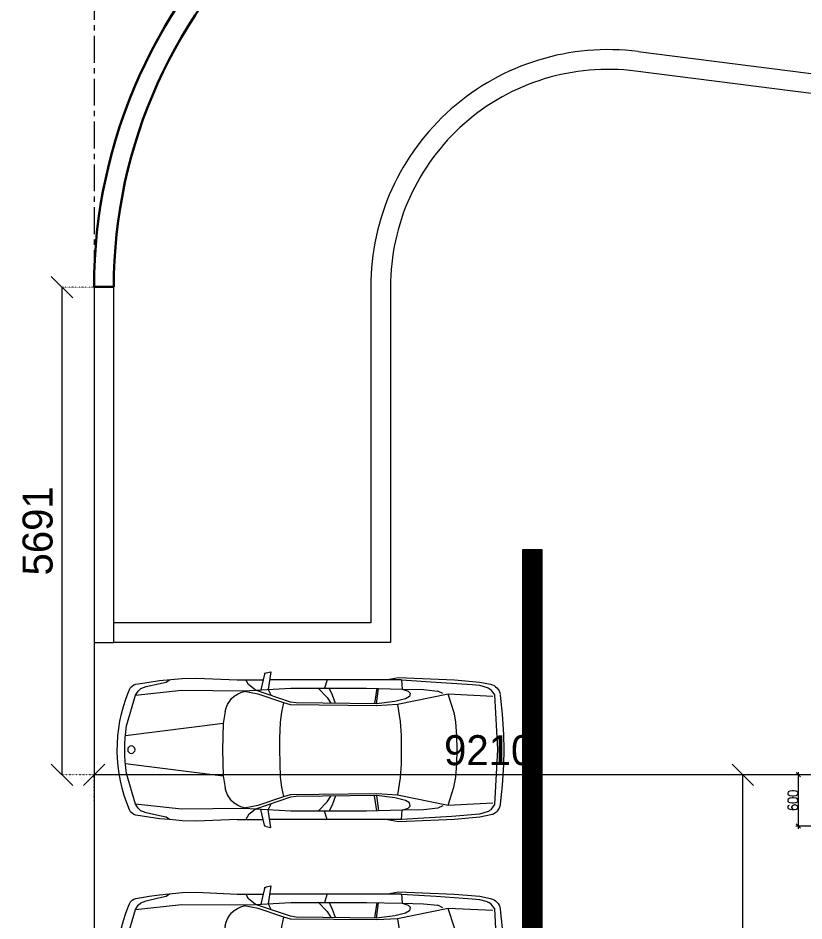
# Model space of a CAD drawing. Header units: metres. Extents: x 5205117 to 5948571, y 646915 to 1143748.
# Drawn here: x 5288960 to 5298133, y 1082673 to 1093212 of the extents above; entities that cross this region are included whole.
import ezdxf

# ---------------------------------------------------------------- set-up
doc = ezdxf.new("R2010")
doc.units = ezdxf.units.M
doc.header["$MEASUREMENT"] = 0
doc.header["$PDMODE"] = 35
doc.header["$PDSIZE"] = 10
for name, pattern in [('CENTER', [2, 1.25, -0.25, 0.25, -0.25]), ('DASHED', [0.75, 0.5, -0.25]), ('DOT', [0.25, 0, -0.25]), ('DOT2', [0.125, 0, -0.125])]:
    doc.linetypes.add(name, pattern=pattern)
doc.layers.get('0').update_dxf_attribs({"color": 1, "linetype": 'DASHED', "lineweight": 30})
for name, color, linetype, lineweight in [('A-Center line', 1, 'CENTER', 9), ('CAR', 251, 'Continuous', 0), ('plot 5', 7, 'Continuous', 30), ('road ht', 8, 'Continuous', 5), ('S-TEXT', 7, 'Continuous', 0)]:
    doc.layers.add(name, color=color, linetype=linetype, lineweight=lineweight)
doc.styles.add('C-ROOM', font='arial.ttf')
doc.styles.add('SETU 1', font='romans.shx', dxfattribs={"width": 0.8})
doc.styles.get("Standard").update_dxf_attribs({"font": 'GOTHIC.TTF'})
doc.dimstyles.new('A-DIM 100', dxfattribs={"dimscale": 100, "dimtxt": 2.5, "dimasz": 1.5, "dimexe": 1, "dimexo": 1, "dimgap": 0.5, "dimtad": 1, "dimdec": 0, "dimrnd": 5, "dimzin": 3, "dimdsep": 46, "dimtxsty": 'C-ROOM', "dimblk1": 'ARCHTICK', "dimblk2": 'ARCHTICK', "dimsah": 1, "dimcen": 1.5, "dimdle": 1, "dimclrd": 256, "dimclre": 256, "dimclrt": 256, "dimadec": 0, "dimazin": 0, "dimtfac": 0.6, "dimtdec": 0, "dimtofl": 0, "dimtmove": 1, "dimatfit": 3, "dimfxl": 1, "dimtolj": 1, "dimtzin": 0, "dimlwd": -1, "dimlwe": -1, "dimarcsym": 0})
doc.dimstyles.get("Standard").update_dxf_attribs({"dimtxt": 2, "dimasz": 1, "dimexe": 0, "dimexo": 0, "dimgap": 0.1, "dimtad": 1, "dimdsep": 46, "dimtxsty": 'Standard', "dimblk": 'OBLIQUE', "dimcen": 0.1, "dimclrd": 256, "dimclre": 256, "dimclrt": 256, "dimadec": 0, "dimazin": 0, "dimtfac": 1, "dimtofl": 0, "dimtmove": 1, "dimatfit": 2, "dimldrblk": 'OPEN90', "dimfxl": 1, "dimtolj": 1, "dimtzin": 0, "dimlwd": -1, "dimlwe": -1, "dimarcsym": 0})

# ---------------------------------------------------------------- blocks, each defined once
blk = doc.blocks.new('A$C4CA47BB0')
at = {"layer": 'CAR'}
for p, q in [((-3.971, -0.419), (-4.12, -0.434)), ((-3.807, -0.414), (-3.971, -0.419)), ((-3.332, -0.435), (-3.807, -0.414)), ((-3.01, -0.37), (-3.053, -0.553)), ((-2.992, -0.352), (-2.937, -0.34)), ((-2.937, -0.34), (-2.968, -0.548)), ((-1.447, -0.408), (-1.575, -0.431)), ((-0.794, -0.435), (-1.447, -0.408)), ((-4.239, -0.443), (-4.513, -0.487)), ((-4.392, -0.513), (-4.455, -0.536)), ((-4.237, -0.476), (-4.392, -0.513)), ((-4.12, -0.434), (-4.239, -0.443)), ((-4.161, -0.461), (-4.237, -0.476)), ((-4.12, -0.434), (-4.161, -0.461)), ((-3.332, -0.435), (-3.025, -0.435)), ((-3.2, -0.49), (-3.231, -0.434)), ((-3.115, -0.556), (-3.2, -0.49)), ((-1.412, -0.435), (-2.951, -0.435)), ((-2.282, -0.434), (-2.312, -0.533)), ((-1.412, -0.435), (-1.405, -0.543)), ((-0.824, -0.471), (-1.412, -0.435)), ((-0.502, -0.499), (-0.824, -0.471)), ((-0.497, -0.461), (-0.794, -0.435)), ((-0.413, -0.524), (-0.502, -0.499)), ((-0.369, -0.488), (-0.497, -0.461)), ((-4.516, -0.615), (-4.622, -0.972)), ((-3.98, -0.557), (-4.516, -0.615)), ((-4.486, -0.566), (-4.516, -0.615)), ((-4.455, -0.536), (-4.486, -0.566)), ((-3.249, -0.562), (-3.98, -0.557)), ((-2.704, -0.533), (-3.249, -0.562)), ((-3.248, -0.572), (-3.086, -0.603)), ((-2.708, -0.695), (-3.115, -0.556)), ((-3.086, -0.603), (-2.785, -0.705)), ((-2.968, -0.548), (-2.935, -0.618)), ((-1.822, -0.533), (-2.704, -0.533)), ((-2.385, -0.533), (-2.282, -0.64)), ((-2.217, -0.615), (-2.257, -0.533)), ((-2.183, -0.71), (-2.217, -0.615)), ((-1.405, -0.543), (-1.822, -0.533)), ((-1.702, -0.536), (-1.728, -0.712)), ((-1.706, -0.715), (-1.68, -0.536)), ((-1.459, -0.723), (-0.869, -0.603)), ((-1.405, -0.543), (-1.336, -0.566)), ((-1.156, -0.549), (-1.405, -0.543)), ((-1.32, -0.63), (-1.366, -0.658)), ((-1.336, -0.566), (-1.311, -0.589)), ((-1.311, -0.589), (-1.32, -0.63)), ((-0.989, -0.566), (-1.156, -0.549)), ((-0.929, -0.596), (-0.989, -0.566)), ((-0.869, -0.603), (-0.346, -0.629)), ((-0.869, -0.603), (-0.8, -0.812)), ((-0.329, -0.609), (-0.366, -0.555)), ((-0.291, -1.253), (-0.329, -0.609)), ((-0.236, -0.837), (-0.26, -0.612)), ((-2.785, -0.705), (-2.811, -0.813)), ((-2.785, -0.705), (-2.707, -0.727)), ((-2.643, -0.705), (-2.708, -0.695)), ((-2.707, -0.727), (-1.699, -0.738)), ((-1.704, -0.715), (-2.643, -0.705)), ((-2.282, -0.64), (-2.236, -0.709)), ((-1.491, -0.688), (-1.704, -0.715)), ((-1.699, -0.738), (-1.459, -0.723)), ((-1.366, -0.658), (-1.491, -0.688)), ((-1.428, -0.923), (-1.459, -0.723)), ((-3.494, -0.943), (-3.472, -0.805)), ((-2.811, -0.813), (-2.824, -0.928)), ((-0.8, -0.812), (-0.777, -0.929)), ((-0.223, -1.073), (-0.236, -0.837)), ((-4.635, -1.087), (-3.494, -0.943)), ((-3.504, -1.25), (-3.494, -0.943)), ((-2.824, -0.928), (-2.834, -1.254)), ((-1.417, -1.086), (-1.428, -0.923)), ((-0.777, -0.929), (-0.765, -1.089)), ((-1.415, -1.247), (-1.417, -1.086)), ((-0.765, -1.089), (-0.762, -1.253)), ((-0.218, -1.25), (-0.223, -1.073)), ((-4.73, -1.25), (-4.73, -1.25)), ((-3.494, -1.557), (-3.504, -1.25)), ((-2.834, -1.254), (-2.831, -1.381)), ((-1.417, -1.414), (-1.415, -1.247)), ((-0.762, -1.253), (-0.765, -1.411)), ((-0.329, -1.891), (-0.291, -1.253)), ((-0.223, -1.427), (-0.218, -1.25)), ((-3.494, -1.557), (-4.635, -1.413)), ((-2.831, -1.381), (-2.824, -1.572)), ((-1.428, -1.577), (-1.417, -1.414)), ((-0.765, -1.411), (-0.777, -1.571)), ((-0.236, -1.663), (-0.223, -1.427)), ((-4.622, -1.528), (-4.516, -1.885)), ((-3.471, -1.695), (-3.494, -1.557)), ((-2.824, -1.572), (-2.811, -1.687)), ((-1.459, -1.777), (-1.428, -1.577)), ((-0.777, -1.571), (-0.793, -1.669)), ((-0.793, -1.669), (-0.869, -1.897)), ((-0.26, -1.888), (-0.236, -1.663)), ((-2.811, -1.687), (-2.785, -1.795)), ((-2.707, -1.773), (-2.785, -1.795)), ((-1.699, -1.762), (-2.707, -1.773)), ((-1.704, -1.785), (-2.643, -1.795)), ((-2.282, -1.86), (-2.236, -1.791)), ((-2.183, -1.79), (-2.217, -1.885)), ((-1.702, -1.967), (-1.728, -1.788)), ((-1.491, -1.812), (-1.704, -1.785)), ((-1.704, -1.785), (-1.68, -1.964)), ((-1.459, -1.777), (-1.699, -1.762)), ((-0.869, -1.897), (-1.459, -1.777)), ((-4.516, -1.885), (-4.486, -1.934)), ((-4.516, -1.885), (-3.98, -1.943)), ((-2.708, -1.805), (-3.115, -1.944)), ((-2.785, -1.795), (-3.086, -1.897)), ((-2.968, -1.952), (-2.935, -1.882)), ((-2.643, -1.795), (-2.708, -1.805)), ((-2.387, -1.969), (-2.282, -1.86)), ((-2.217, -1.885), (-2.258, -1.969)), ((-1.366, -1.842), (-1.491, -1.812)), ((-1.32, -1.87), (-1.366, -1.842)), ((-1.311, -1.911), (-1.32, -1.87)), ((-0.346, -1.871), (-0.869, -1.897)), ((-0.369, -1.948), (-0.329, -1.891)), ((-4.598, -1.923), (-4.586, -1.952)), ((-4.486, -1.934), (-4.455, -1.964)), ((-4.455, -1.964), (-4.392, -1.987)), ((-4.392, -1.987), (-4.251, -2.02)), ((-3.98, -1.943), (-3.249, -1.938)), ((-3.249, -1.938), (-3.115, -1.944)), ((-3.086, -1.897), (-3.248, -1.928)), ((-3.115, -1.944), (-3.2, -2.01)), ((-3.115, -1.944), (-2.704, -1.967)), ((-3.01, -2.13), (-3.053, -1.947)), ((-2.937, -2.16), (-2.968, -1.952)), ((-2.704, -1.967), (-1.822, -1.967)), ((-2.282, -2.066), (-2.312, -1.967)), ((-1.822, -1.967), (-1.405, -1.957)), ((-1.412, -2.065), (-1.405, -1.957)), ((-1.405, -1.957), (-1.336, -1.934)), ((-1.405, -1.957), (-1.156, -1.951)), ((-1.336, -1.934), (-1.311, -1.911)), ((-1.156, -1.951), (-0.989, -1.934)), ((-0.929, -1.904), (-0.989, -1.934)), ((-0.587, -2.01), (-0.502, -2.001)), ((-0.502, -2.001), (-0.413, -1.976)), ((-4.513, -2.013), (-4.359, -2.039)), ((-4.359, -2.039), (-4.239, -2.057)), ((-4.251, -2.02), (-4.161, -2.039)), ((-4.239, -2.057), (-3.971, -2.081)), ((-4.161, -2.039), (-4.12, -2.066)), ((-3.971, -2.081), (-3.807, -2.086)), ((-3.807, -2.086), (-3.332, -2.065)), ((-3.332, -2.065), (-3.025, -2.065)), ((-3.2, -2.01), (-3.231, -2.066)), ((-1.412, -2.065), (-2.951, -2.065)), ((-1.575, -2.069), (-1.447, -2.092)), ((-1.447, -2.092), (-0.794, -2.065)), ((-1.412, -2.065), (-1.007, -2.039)), ((-1.007, -2.039), (-0.587, -2.01)), ((-0.794, -2.065), (-0.497, -2.039)), ((-0.497, -2.039), (-0.373, -2.013)), ((-2.992, -2.148), (-2.937, -2.16))]:
    blk.add_line(p, q, dxfattribs=at)
at = {"layer": 'CAR', "linetype": 'DOT', "ltscale": 200}
blk.add_lwpolyline([(-5, -2.5), (0, -2.5), (0, 0), (-5, 0)], close=True, dxfattribs=at)
at = {"layer": 'CAR'}
blk.add_circle((-4.566, -1.25), 0.043, dxfattribs=at)
for centre, radius, start, end in [((-2.987, -0.375), 0.0239, 101.856, 166.8451), ((-4.497, -0.581), 0.0955, 99.5619, 159.9007), ((-0.44, -0.616), 0.0958, 34.7319, 73.9991), ((-0.403, -0.627), 0.143, 6.1653, 76.417), ((-2.943, -1.25), 1.787, 156.8697, 202.1308), ((-3.187, -0.853), 0.288, 102.2413, 170.4691), ((-2.689, -1.25), 1.953, 171.8061, 188.1938), ((-3.187, -1.647), 0.288, 189.5309, 257.7586), ((-0.403, -1.873), 0.143, 282.0139, 351.7918), ((-4.497, -1.919), 0.0955, 200.0993, 260.4381), ((-0.44, -1.884), 0.0955, 286.0012, 317.4974), ((-2.987, -2.125), 0.0239, 193.1504, 258.142)]:
    blk.add_arc(centre, radius, start, end, dxfattribs=at)
blk = doc.blocks.new('_Oblique')
at = {"color": 0, "linetype": 'ByBlock', "lineweight": -2}
blk.add_line((-0.5, -0.5), (0.5, 0.5), dxfattribs=at)
blk = doc.blocks.new('*D392')
at = {"layer": 'Defpoints', "color": 0, "transparency": 16777216}
for p in [(5298069, 1084380), (5298433, 1084380), (5298433, 1083780)]:
    blk.add_point(p, dxfattribs=at)
at = {"layer": 'S-TEXT', "color": 9, "transparency": 16777216}
for p, q in [((5298433, 1084380), (5298039, 1084380)), ((5298433, 1083780), (5298039, 1083780))]:
    blk.add_line(p, q, dxfattribs=at)
at = {"layer": 'S-TEXT', "transparency": 16777216}
blk.add_line((5298069, 1083750), (5298069, 1084410), dxfattribs=at)
at = {"layer": 'S-TEXT', "transparency": 16777216, "xscale": 50, "yscale": 50, "zscale": 50}
for p, rotation in [((5298069, 1084380), 90), ((5298069, 1083780), 270)]:
    blk.add_blockref('_Oblique', p, dxfattribs=dict(at, rotation=rotation))
at = {"layer": 'S-TEXT', "color": 0, "lineweight": 0, "transparency": 16777216, "insert": (5298004, 1084080), "char_height": 120, "attachment_point": 5, "rotation": 90, "style": 'SETU 1'}
blk.add_mtext('\\A1;600', dxfattribs=at)
blk = doc.blocks.new('*D413')
at = {"layer": 'Defpoints', "color": 0, "ltscale": 5, "transparency": 16777216}
for p in [(5297419, 1084380), (5299058, 1084380), (5297680, 1073630)]:
    blk.add_point(p, dxfattribs=at)
at = {"layer": 'road ht', "linetype": 'DOT2', "ltscale": 5, "transparency": 16777216}
for p, q in [((5299058, 1084380), (5297419, 1084380)), ((5297680, 1073630), (5297419, 1073630))]:
    blk.add_line(p, q, dxfattribs=at)
at = {"layer": 'road ht', "color": 1, "ltscale": 5, "transparency": 16777216}
blk.add_line((5297419, 1073630), (5297419, 1084380), dxfattribs=at)
at = {"layer": 'road ht', "color": 1, "ltscale": 5, "transparency": 16777216, "xscale": 250, "yscale": 250, "zscale": 250}
for p, rotation in [((5297419, 1084380), 90), ((5297419, 1073630), 270)]:
    blk.add_blockref('_Oblique', p, dxfattribs=dict(at, rotation=rotation))
at = {"layer": 'road ht', "color": 1, "ltscale": 5, "transparency": 16777216, "insert": (5297135, 1079005), "char_height": 350, "attachment_point": 5, "rotation": 90}
blk.add_mtext('\\A1;10750', dxfattribs=at)
blk = doc.blocks.new('_Open90')
at = {"color": 0, "linetype": 'ByBlock', "lineweight": -2}
for p, q in [((-0.5, 0.5), (0, 0)), ((0, 0), (-1, 0)), ((0, 0), (-0.5, -0.5))]:
    blk.add_line(p, q, dxfattribs=at)
blk = doc.blocks.new('*D414')
at = {"layer": 'Defpoints', "color": 0, "ltscale": 5, "transparency": 16777216}
for p in [(5289848, 1084380), (5299058, 1084352), (5289848, 1084041)]:
    blk.add_point(p, dxfattribs=at)
at = {"layer": 'road ht', "linetype": 'DOT2', "ltscale": 5, "transparency": 16777216}
for p, q in [((5289848, 1084041), (5289848, 1084380)), ((5299058, 1084352), (5299058, 1084380))]:
    blk.add_line(p, q, dxfattribs=at)
at = {"layer": 'road ht', "color": 1, "ltscale": 5, "transparency": 16777216}
blk.add_line((5299058, 1084380), (5289848, 1084380), dxfattribs=at)
at = {"layer": 'road ht', "color": 1, "ltscale": 5, "transparency": 16777216, "xscale": 250, "yscale": 250, "zscale": 250, "rotation": 180}
blk.add_blockref('_Oblique', (5289848, 1084380), dxfattribs=at)
at = {"layer": 'road ht', "color": 1, "ltscale": 5, "transparency": 16777216, "xscale": 250, "yscale": 250, "zscale": 250}
blk.add_blockref('_Oblique', (5299058, 1084380), dxfattribs=at)
at = {"layer": 'road ht', "color": 1, "ltscale": 5, "transparency": 16777216, "insert": (5294453, 1084664), "char_height": 350, "attachment_point": 5}
blk.add_mtext('\\A1;9210', dxfattribs=at)
blk = doc.blocks.new('*D415')
at = {"layer": 'Defpoints', "color": 0, "ltscale": 5, "transparency": 16777216}
for p in [(5289473, 1090072), (5289847, 1090072), (5289979, 1084380)]:
    blk.add_point(p, dxfattribs=at)
at = {"layer": 'road ht', "linetype": 'DOT2', "ltscale": 5, "transparency": 16777216}
for p, q in [((5289847, 1090072), (5289473, 1090072)), ((5289979, 1084380), (5289473, 1084380))]:
    blk.add_line(p, q, dxfattribs=at)
at = {"layer": 'road ht', "color": 1, "ltscale": 5, "transparency": 16777216}
blk.add_line((5289473, 1084380), (5289473, 1090072), dxfattribs=at)
at = {"layer": 'road ht', "color": 1, "ltscale": 5, "transparency": 16777216, "xscale": 250, "yscale": 250, "zscale": 250}
for p, rotation in [((5289473, 1090072), 90), ((5289473, 1084380), 270)]:
    blk.add_blockref('_Oblique', p, dxfattribs=dict(at, rotation=rotation))
at = {"layer": 'road ht', "color": 1, "ltscale": 5, "transparency": 16777216, "insert": (5289190, 1087226), "char_height": 350, "attachment_point": 5, "rotation": 90}
blk.add_mtext('\\A1;5691', dxfattribs=at)

msp = doc.modelspace()

# ---------------------------------------------------------------- hatches: boundary and pattern name
at = {"layer": 'road ht', "transparency": 33554559}
h = msp.add_hatch(dxfattribs=at)
h.set_pattern_fill('ANSI31', color=256, scale=100, angle=180)
h.set_pattern_definition([(225, (4970472.532, 898692.593), (8.83883476, -8.83883476), [])])
h.paths.add_polyline_path([(5294848.3, 1080668), (5294848.3, 1087003), (5295078.3, 1087003), (5295078.3, 1080668)])
h.paths.add_polyline_path([(5295078.3, 1080166.6), (5295078.3, 1073831.6), (5294848.3, 1073831.6), (5294848.3, 1080166.6)])

# ---------------------------------------------------------------- linework, layer by layer
at = {"layer": 'A-Center line', "ltscale": 250}
msp.add_line((5289846.6, 1099002.5), (5289851, 1066901.1), dxfattribs=at)
at = {"layer": 'plot 5'}
msp.add_line((5290076.9, 1090073), (5289846.9, 1090073), dxfattribs=at)
for points in [[(5296603.7, 1096025.1, 0.451761), (5289846.9, 1090073)], [(5296574.7, 1095797, 0.451761), (5290076.9, 1090073)]]:
    msp.add_lwpolyline(points, format="xyb", dxfattribs=at)
at = {"layer": 'road ht', "transparency": 33554559}
msp.add_line((5289848.3, 1085692.3), (5289850.5, 1071382.3), dxfattribs=at)
for points in [[(5296196.3, 1092820.9, 0.451761), (5293076.9, 1090073), (5293077.8, 1086152.3), (5290076.9, 1086152.3)], [(5296167.3, 1092592.8, 0.451761), (5293306.9, 1090073), (5293307.9, 1085922.3), (5290076.9, 1085922.3)]]:
    msp.add_lwpolyline(points, format="xyb", dxfattribs=at)
for points in [[(5296196.3, 1092820.9), (5337616.9, 1087554.2)], [(5337616.9, 1087322.4), (5296167.3, 1092592.8)]]:
    msp.add_lwpolyline(points, dxfattribs=at)
for points in [[(5289848.3, 1085922.3), (5290076.9, 1085922.3), (5290076.9, 1090073), (5289848.3, 1090073)], [(5295078.3, 1080668), (5295078.3, 1087003), (5294848.3, 1087003), (5294848.3, 1080668)]]:
    msp.add_lwpolyline(points, close=True, dxfattribs=at)

# ---------------------------------------------------------------- block references
at = {"layer": 'road ht', "transparency": 33554559, "xscale": -1000, "yscale": 1000, "zscale": 1000, "rotation": 180}
for p in [(5294848.3, 1083422.3), (5294848.3, 1080922.3)]:
    msp.add_blockref('A$C4CA47BB0', p, dxfattribs=at)

# ---------------------------------------------------------------- dimensions: what is measured, and where the dimension line sits
at = {"layer": 'road ht', "color": 12, "ltscale": 5}
for base, p1, p2, picture, middle in [((5289473.4, 1090071.6), (5289979, 1084380.4), (5289847.1, 1090071.6), '*D415', (5289189.6, 1087226)), ((5297418.6, 1084380.4), (5297680.1, 1073630.4), (5299058.3, 1084380.4), '*D413', (5297134.8, 1079005.4))]:
    dim = msp.add_linear_dim(base=base, p1=p1, p2=p2, angle=90, dimstyle='Standard', override={"dimtxt": 350, "dimasz": 250, "dimgap": 100, "dimdec": 0, "dimclrd": 1, "dimclrt": 1, "dimtdec": 0, "dimfxl": 0.1}, dxfattribs=at)
    dim.commit()
    dim.dimension.update_dxf_attribs({"geometry": picture, "text_midpoint": middle})
dim = msp.add_linear_dim(base=(5289848.3, 1084380.4), p1=(5299058.3, 1084351.8), p2=(5289848.3, 1084041), dimstyle='Standard', override={"dimtxt": 350, "dimasz": 250, "dimgap": 100, "dimdec": 0, "dimclrd": 1, "dimclrt": 1, "dimtdec": 0, "dimfxl": 0.1}, dxfattribs=at)
dim.commit()
dim.dimension.update_dxf_attribs({"geometry": '*D414', "text_midpoint": (5294453.3, 1084664.2)})
at = {"layer": 'S-TEXT', "lineweight": 0}
dim = msp.add_linear_dim(base=(5298068.8, 1084380.4), p1=(5298433.3, 1083780.4), p2=(5298433.3, 1084380.4), angle=90, dimstyle='A-DIM 100', override={"dimtxt": 1.2, "dimasz": 0.5, "dimexe": 0.3, "dimexo": 0, "dimgap": 0.05, "dimtxsty": 'SETU 1', "dimblk1": 'Oblique', "dimblk2": 'Oblique', "dimdle": 0.3, "dimclre": 9, "dimclrt": 0}, dxfattribs=at)
dim.commit()
dim.dimension.update_dxf_attribs({"geometry": '*D392', "text_midpoint": (5298003.8, 1084080.4)})

doc.saveas('drawing.dxf')
